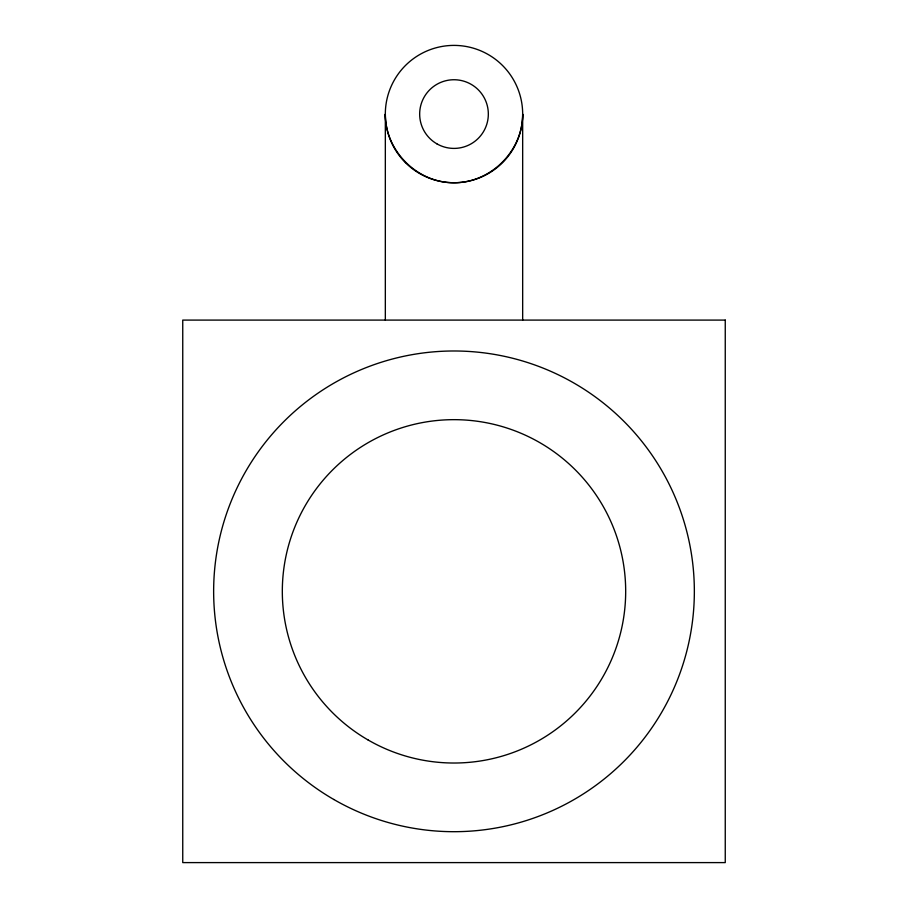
<?xml version="1.0" encoding="UTF-8"?>
<svg xmlns="http://www.w3.org/2000/svg" width="908" height="908" viewBox="0 0 908 908"><rect width="100%" height="100%" fill="white"/><g stroke="black" fill="none" stroke-linecap="round" stroke-linejoin="round"><path stroke-width="1.36" d="M522.668 320.093L522.668 114.067C522.906 150.83 490.751 182.973 454 182.746C417.249 182.973 385.094 150.83 385.332 114.067L385.332 320.093M725.254 320.093L182.746 320.093L182.746 862.6L725.254 862.6L725.254 320.093M405.445 162.634A68.668 68.668 0 0 0 520.329 131.842A68.668 68.668 0 0 0 436.226 47.738A68.668 68.668 0 0 0 405.445 162.634M436.827 143.804A34.334 34.334 0 0 0 488.334 114.067A34.334 34.334 0 0 0 436.827 84.342A34.334 34.334 0 0 0 436.827 143.804M333.826 799.494A240.348 240.348 0 0 0 694.348 591.346A240.348 240.348 0 0 0 333.826 383.187A240.348 240.348 0 0 0 333.826 799.494M368.16 740.02A171.68 171.68 0 0 0 625.68 591.346A171.68 171.68 0 0 0 368.16 442.661A171.68 171.68 0 0 0 368.16 740.02"/></g></svg>
